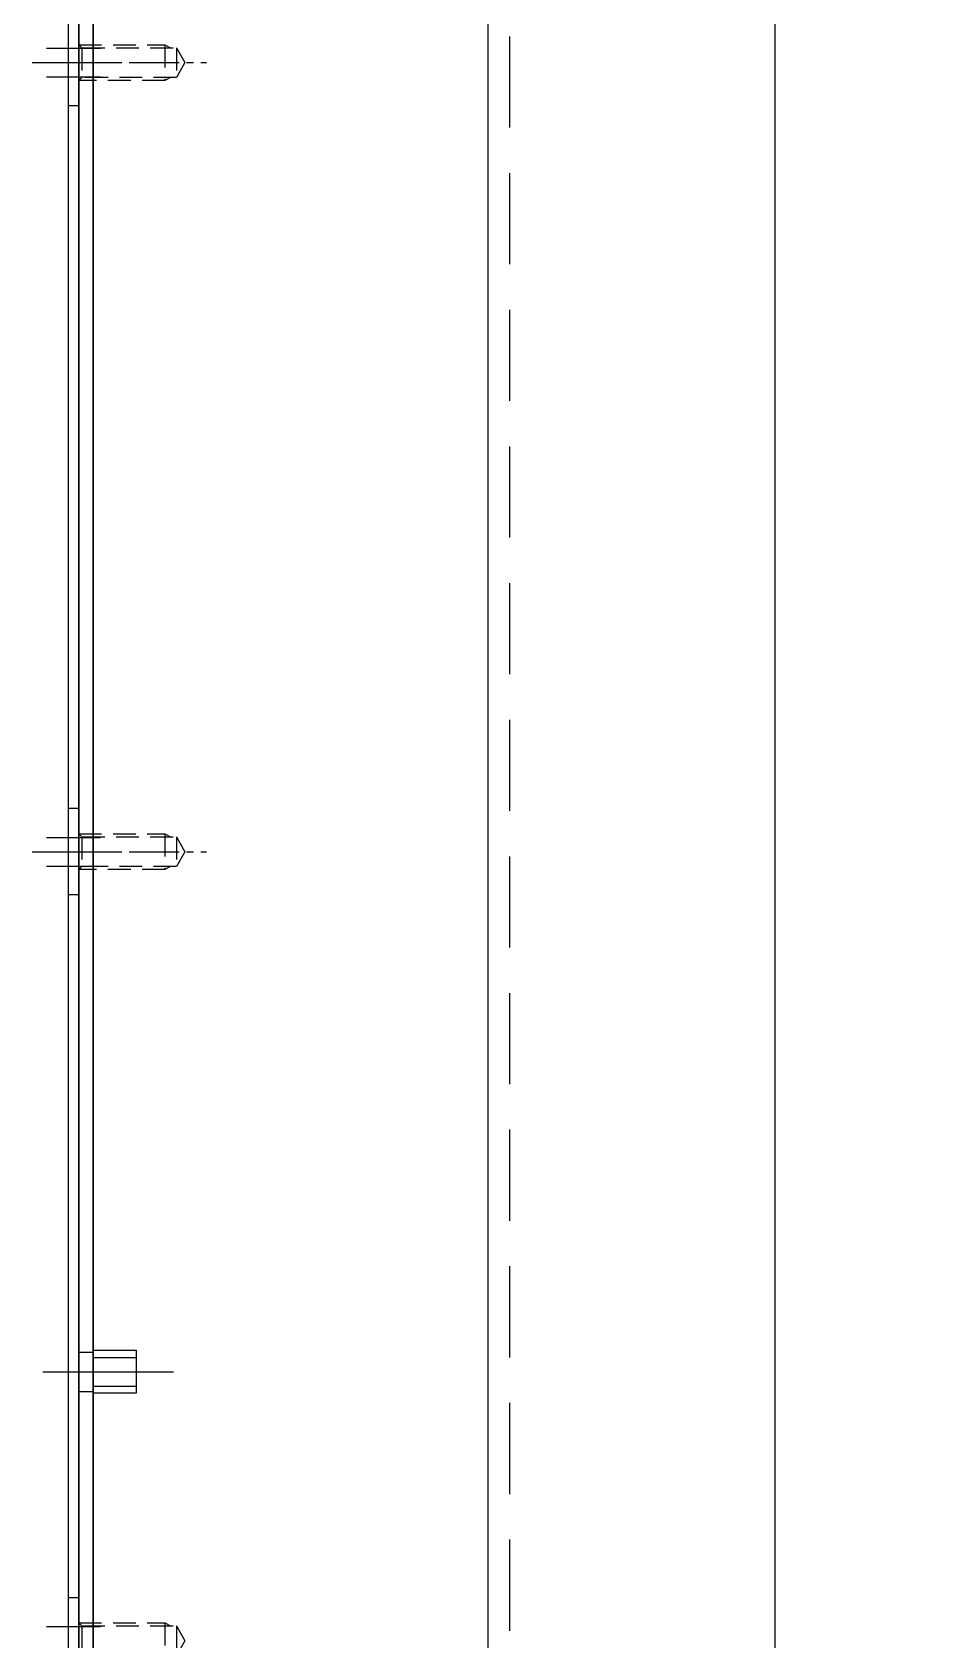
# Model space of a CAD drawing. Header units: millimetres. Extents: x 282 to 14566, y -4134 to 5341.
# Drawn here: x 9076.2 to 9201.9, y 1000.8 to 1224.9 of the extents above; entities that cross this region are included whole.
import ezdxf

# ---------------------------------------------------------------- set-up
doc = ezdxf.new("R2010")
doc.units = ezdxf.units.MM
for name, pattern in [('CENTER', [50.8, 31.75, -6.35, 6.35, -6.35]), ('CENTER1', [10, 7, -1, 1, -1]), ('HIDDEN', [9.525, 6.35, -3.175]), ('HIDDEN2', [4.7625, 3.175, -1.5875]), ('HIDDENX2', [19.05, 12.7, -6.35])]:
    doc.linetypes.add(name, pattern=pattern)

# ---------------------------------------------------------------- blocks, each defined once
blk = doc.blocks.new('A$C45832701')
at = {"color": 2, "linetype": 'HIDDENX2'}
blk.add_line((-17, 632), (-17, 38), dxfattribs=at)
at = {"color": 4}
blk.add_lwpolyline([(20, 0), (20, 670), (-20, 670), (-20, 0)], close=True, dxfattribs=at)
blk = doc.blocks.new('A$C1D2B0D02')
at = {"color": 2, "linetype": 'HIDDEN2'}
for p, q in [((-248, 512.5), (-248, 507.5)), ((-246.4, 512.07), (-246.4, 507.93)), ((-248, 402.5), (-248, 397.5)), ((-246.4, 402.07), (-246.4, 397.93)), ((-248, 292.5), (-248, 287.5)), ((-246.4, 292.07), (-246.4, 287.93))]:
    blk.add_line(p, q, dxfattribs=at)
at = {"color": 1, "linetype": 'CENTER1'}
for p, q in [((-263, 510), (-242.21, 510)), ((-263, 400), (-242.21, 400))]:
    blk.add_line(p, q, dxfattribs=at)
at = {"color": 150}
blk.add_lwpolyline([(-258, 685), (258, 685), (260, 683), (260, -15), (-260, -15), (-260, 683)], close=True, dxfattribs=at)
at = {"color": 2, "linetype": 'HIDDEN2'}
for points in [[(-260, 512.5), (-248, 512.5), (-247.25, 512.07)], [(-260, 512.5), (-259.57, 512.07), (-259.57, 507.93), (-260, 507.5)], [(-259.57, 512.07), (-246.4, 512.07), (-245.21, 510), (-246.4, 507.93), (-259.57, 507.93)], [(-247.25, 507.93), (-248, 507.5), (-260, 507.5)], [(-260, 402.5), (-248, 402.5), (-247.25, 402.07)], [(-260, 402.5), (-259.57, 402.07), (-259.57, 397.93), (-260, 397.5)], [(-259.57, 402.07), (-246.4, 402.07), (-245.21, 400), (-246.4, 397.93), (-259.57, 397.93)], [(-247.25, 397.93), (-248, 397.5), (-260, 397.5)], [(-260, 292.5), (-248, 292.5), (-247.25, 292.07)], [(-260, 292.5), (-259.57, 292.07), (-259.57, 287.93), (-260, 287.5)], [(-259.57, 292.07), (-246.4, 292.07), (-245.21, 290), (-246.4, 287.93), (-259.57, 287.93)]]:
    blk.add_lwpolyline(points, dxfattribs=at)
blk = doc.blocks.new('A$C578054EA')
at = {"color": 2, "linetype": 'HIDDEN'}
for p, q in [((2, -262.75), (0, -262.75)), ((2, -268.25), (0, -268.25))]:
    blk.add_line(p, q, dxfattribs=at)
at = {"color": 1, "linetype": 'CENTER'}
blk.add_line((7, -265.5), (-5, -265.5), dxfattribs=at)
at = {"color": 3}
blk.add_lwpolyline([(0, -537), (0, 6), (2, 6), (2, -537)], close=True, dxfattribs=at)
blk = doc.blocks.new('A$C1A2F0240')
at = {"color": 1, "linetype": 'CENTER'}
blk.add_line((-2.74, 282.5), (13.2, 282.5), dxfattribs=at)
for p, q in [((2, 284.5), (8, 284.5)), ((2, 282.5), (8, 282.5)), ((2, 280.5), (8, 280.5))]:
    blk.add_line(p, q)
at = {"color": 3}
blk.add_lwpolyline([(0, 565), (2, 565), (2, 0), (0, 0)], close=True, dxfattribs=at)
blk.add_lwpolyline([(2, 285.5), (8, 285.5), (8, 279.5), (2, 279.5)], close=True)
blk = doc.blocks.new('A$C63215B74')
at = {"color": 3}
for p, q in [((-28, 670.5), (-28, 0)), ((-26.5, 672), (-26.5, 1.5))]:
    blk.add_line(p, q, dxfattribs=at)
at = {"color": 1, "linetype": 'CENTER'}
for p, q in [((-23.5, 497), (-31, 497)), ((-21.5, 495), (-33, 495)), ((-23.5, 493), (-31, 493)), ((-23.5, 387), (-31, 387)), ((-21.5, 385), (-33, 385)), ((-23.5, 383), (-31, 383)), ((-23.5, 277), (-31, 277))]:
    blk.add_line(p, q, dxfattribs=at)
at = {"color": 2, "linetype": 'HIDDEN'}
for p, q in [((-28, 489), (-26.5, 489)), ((-28, 391), (-26.5, 391)), ((-28, 379), (-26.5, 379)), ((-28, 281), (-26.5, 281))]:
    blk.add_line(p, q, dxfattribs=at)
at = {"xscale": -1}
blk.add_blockref('A$C1A2F0240', (-28, 30), dxfattribs=at)

msp = doc.modelspace()

# ---------------------------------------------------------------- block references
for name, p in [('A$C45832701', (9159.748, 725.631)), ('A$C1D2B0D02', (9342.748, 710.631))]:
    msp.add_blockref(name, p)
at = {"xscale": -1}
for name, p in [('A$C63215B74', (9054.748, 725.631)), ('A$C578054EA', (9084.748, 1303.631))]:
    msp.add_blockref(name, p, dxfattribs=at)

doc.saveas('drawing.dxf')
